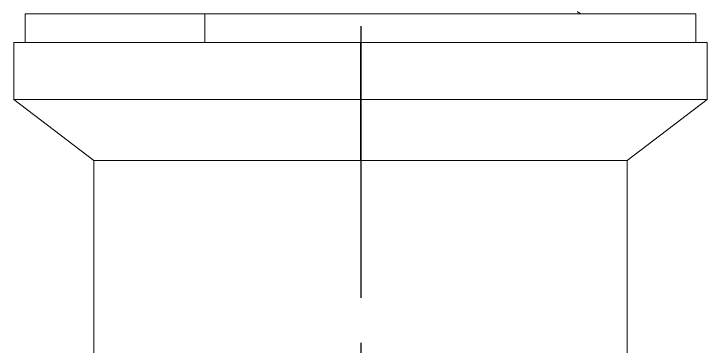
# Model space of a CAD drawing. Extents: x 16036 to 31646, y -36012 to -17126.
# Drawn here: x 16108.78 to 16157.38, y -17747.08 to -17723.76 of the extents above; entities that cross this region are included whole.
import ezdxf

# ---------------------------------------------------------------- set-up
doc = ezdxf.new("R2010")
doc.units = 0
doc.header["$MEASUREMENT"] = 0
doc.linetypes.add('CENTER2', pattern=[28.575, 19.05, -3.175, 3.175, -3.175])
doc.layers.get('0').update_dxf_attribs({"color": 3, "linetype": 'CONTINUOUS'})
doc.layers.add('CENTER', color=1, linetype='CENTER2')

msp = doc.modelspace()

# ---------------------------------------------------------------- linework, layer by layer
at = {"linetype": 'Continuous', "lineweight": 18}
for p, q in [((16109.578, -17723.764), (16109.578, -17725.764)), ((16122.158, -17723.764), (16109.578, -17723.764)), ((16156.578, -17723.764), (16122.158, -17723.764)), ((16156.578, -17725.764), (16156.578, -17723.764)), ((16108.778, -17725.764), (16108.778, -17729.764)), ((16133.078, -17725.764), (16108.778, -17725.764)), ((16133.078, -17725.764), (16157.378, -17725.764)), ((16157.378, -17729.764), (16157.378, -17725.764)), ((16133.078, -17729.764), (16108.778, -17729.764)), ((16108.778, -17729.764), (16114.378, -17734.064)), ((16133.078, -17729.764), (16157.378, -17729.764)), ((16151.778, -17734.064), (16157.378, -17729.764)), ((16133.078, -17734.064), (16114.378, -17734.064)), ((16114.378, -17734.064), (16114.378, -17748.064)), ((16133.078, -17734.064), (16151.778, -17734.064)), ((16151.778, -17748.064), (16151.778, -17734.064))]:
    msp.add_line(p, q, dxfattribs=at)
at = {"linetype": 'Continuous', "lineweight": 13}
for p, q in [((16122.158, -17725.764), (16122.158, -17723.764)), ((16133.078, -17725.764), (16133.078, -17729.764)), ((16133.078, -17734.064), (16133.078, -17729.764))]:
    msp.add_line(p, q, dxfattribs=at)
at = {"linetype": 'Continuous', "lineweight": 18}
msp.add_open_spline([(16148.526, -17723.764), (16148.397, -17723.689), (16148.268, -17723.615)], degree=2, dxfattribs=at)
at = {"layer": 'CENTER'}
msp.add_line((16133.1, -17353.157), (16133.1, -17785.197), dxfattribs=at)

doc.saveas('drawing.dxf')
